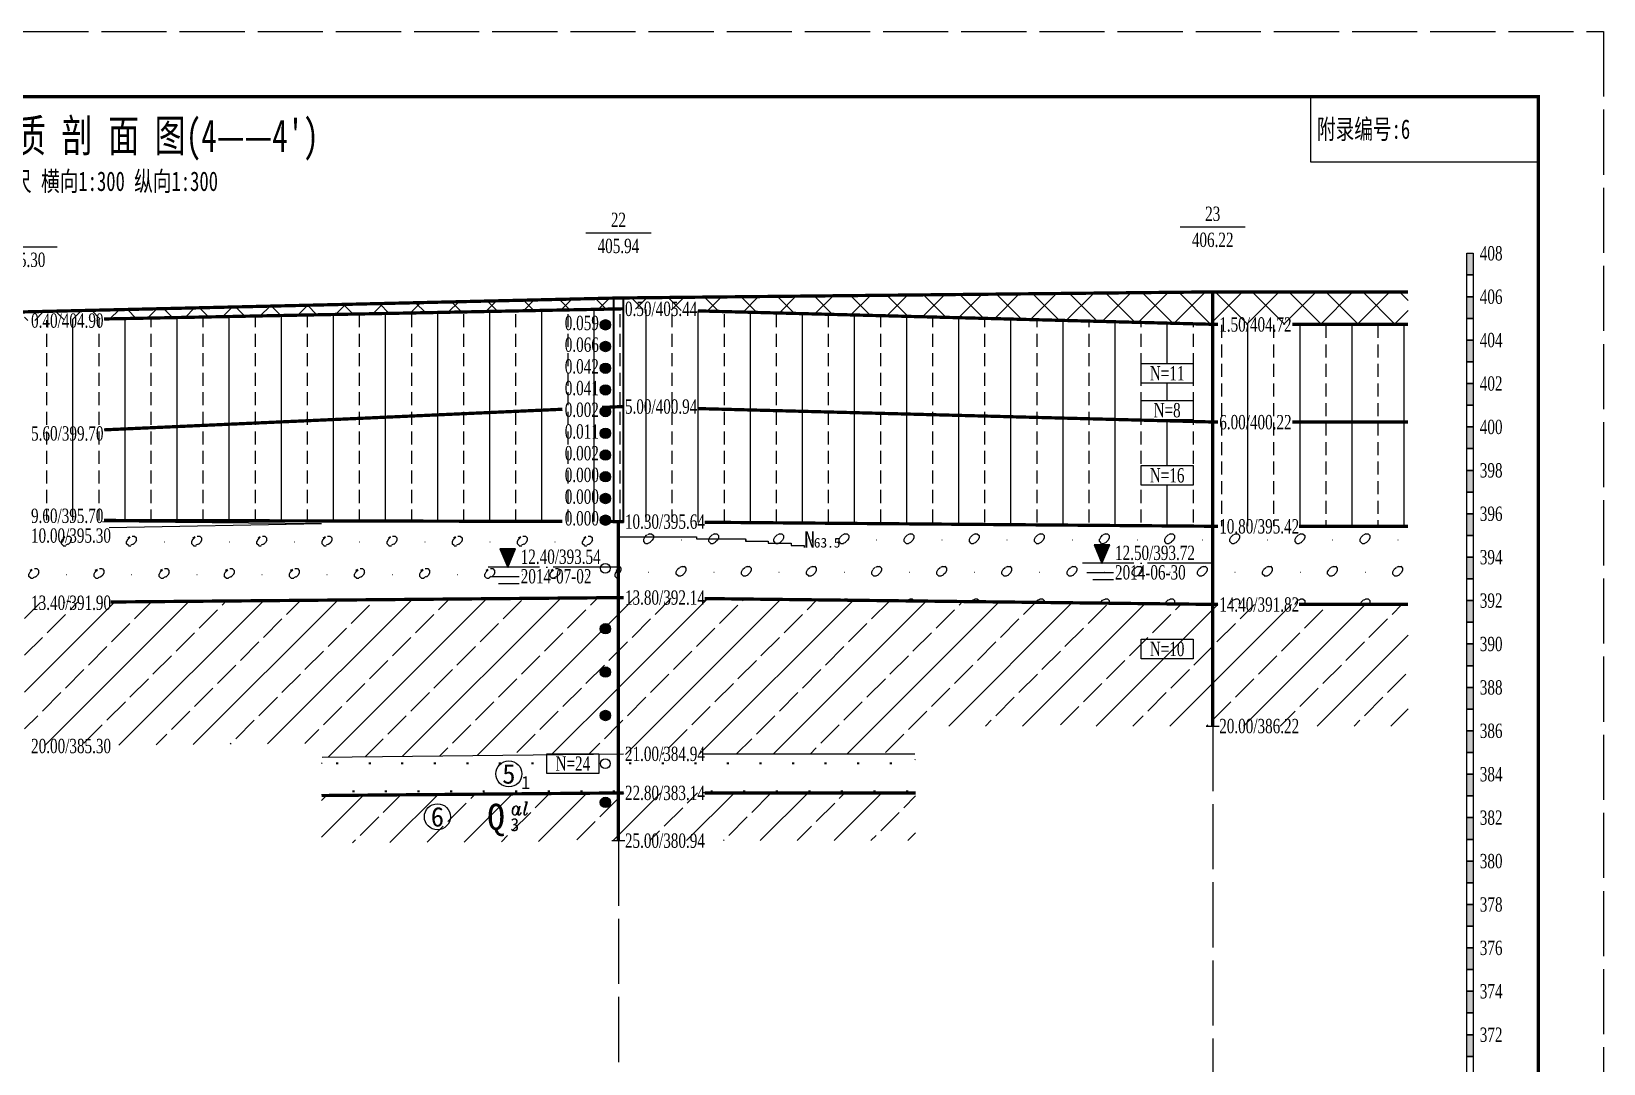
# Model space of a CAD drawing. Header units: millimetres. Extents: x -30 to 2967, y -786 to 1322.
# Drawn here: x 2725.6 to 2967, y -59.1 to 99.4 of the extents above; entities that cross this region are included whole.
import ezdxf
from ezdxf.enums import TextEntityAlignment as Align

# ---------------------------------------------------------------- set-up
doc = ezdxf.new("R2010")
doc.units = ezdxf.units.MM
doc.linetypes.add('SWX', pattern=[12, 10, -1, 0, -1])
doc.linetypes.add('XX', pattern=[12, 10, -2])
doc.layers.add('DXSW', color=7, linetype='Continuous')
doc.layers.add('MASKTEXT', color=7, linetype='Continuous')
doc.styles.add('Dzcd', font='TIMES.TTF')
doc.styles.add('DzSl', font='italic__.ttf')
doc.styles.get("Standard").update_dxf_attribs({"font": 'SimSun.ttf'})
pattern_1 = [(0, (0, 0), (2.5, 4.33), [0, -5]), (0, (0.1, 0), (2.5, 4.33), [0, -5]), (0, (0, 0.1), (2.5, 4.33), [0, -5]), (0, (0.1, 0.1), (2.5, 4.33), [0, -5])]
pattern_2 = [(45, (2564.374457216666, -1294.643541185931), (-2.82842712474619, 2.82842712474619), []), (315, (2564.374457216666, -1294.643541185931), (2.828427124746191, 2.828427124746189), [])]
pattern_3 = [(90, (0, 0), (-8, 4.898587196589413e-16), [2, -1]), (90, (4, 0), (-8, 4.898587196589413e-16), [])]
pattern_4 = [(45, (0, 0), (-5.65685424949238, 5.656854249492381), []), (45, (5.657, 0), (-2.828427124746189, 8.485281374238571), [4, -1])]
pattern_5 = [(0, (2564.888157216666, -1294.204641185931), (5, 5), [0.3756, -9.6244]), (0, (2565.444957216665, -1292.725741185931), (5, 5), [0.3798, -9.6202]), (135, (2564.888157216666, -1294.204641185931), (-5.000022760448196, -5.000022760448196), [0.3906, -6.6804]), (315, (2565.824757216666, -1292.725741185931), (5.000022760448197, 5.000022760448195), [0.3828, -6.6883]), (90, (2564.611957216666, -1293.928341185931), (-5, 5), [0.377, -9.623]), (270, (2566.095457216666, -1292.996441185931), (4.999999999999999, -5.000000000000001), [0.3751, -9.6249]), (45, (2564.769057216666, -1293.237141185931), (-5.000022760448196, 5.000022760448196), [0.492, -6.5791]), (225, (2565.921657216666, -1293.718341185931), (5.000022760448196, -5.000022760448197), [0.4449, -6.6262]), (63.43480000000001, (2564.611957216666, -1293.551341185931), (-10.00007495990027, -6.113356951242821e-05), [0.3512999999999999, -22.00939999999999]), (243.4348, (2566.095457216666, -1293.370741185931), (10.00007495990027, 6.113356951420457e-05), [0.3886, -21.9721]), (63.43480000000001, (2569.611957216666, -1288.551341185931), (-10.00007495990027, -6.113356951242821e-05), [0.3512999999999999, -22.00939999999999]), (243.4348, (2571.095457216666, -1288.370741185931), (10.00007495990027, 6.113356951420457e-05), [0.3886, -21.9721]), (63.43480000000001, (2574.611957216666, -1283.551341185931), (-10.00007495990027, -6.113356951242821e-05), [0.3512999999999999, -22.00939999999999]), (243.4348, (2576.095457216666, -1283.370741185931), (10.00007495990027, 6.113356951420457e-05), [0.3886, -21.9721]), (63.43480000000001, (2579.611957216666, -1278.551341185931), (-10.00007495990027, -6.113356951242821e-05), [0.3512999999999999, -22.00939999999999]), (243.4348, (2581.095457216666, -1278.370741185931), (10.00007495990027, 6.113356951420457e-05), [0.3886, -21.9721]), (26.56590000000001, (2565.116957216665, -1292.889241185931), (-9.998806081595816, 0.0002968297790708618), [0.3656999999999999, -21.99369999999999]), (206.5659, (2565.607057216665, -1294.032941185931), (9.999964356228194, 0.0002823289867182055), [0.3838, -21.9769]), (26.56590000000001, (2570.116957216665, -1287.889241185931), (-9.998806081595816, 0.0002968297790708618), [0.3656999999999999, -21.99369999999999]), (206.5659, (2570.607057216665, -1289.032941185931), (9.999964356228194, 0.0002823289867182055), [0.3838, -21.9769]), (0, (2570.368857216666, -1293.630541185931), (0, 10), [0.05, -9.95]), (0, (2575.368857216666, -1288.630541185931), (0, 10), [0.05, -9.95])]
pattern_6 = [(90, (2564.374457216666, -1294.643541185931), (-8, 4.898587196589413e-16), [2, -1]), (90, (2568.374457216666, -1294.643541185931), (-8, 4.898587196589413e-16), [])]

# ---------------------------------------------------------------- blocks, each defined once
blk = doc.blocks.new('TL_YZY')
h = blk.add_hatch(color=256)
edge = h.paths.add_edge_path()
edge.add_arc((0, -0.7866323932880874), 0.8, 0, 360)
blk.add_circle((0, -0.7866323932880874), 0.8)
blk = doc.blocks.new('TL_BGN')
blk.add_lwpolyline([(-8, 0), (-8.881784197001252e-16, 0), (-8.881784197001252e-16, -3), (-8, -3.000000000000001)], close=True)
blk = doc.blocks.new('TL_RDY')
blk.add_circle((0, -1.508255252222874), 0.75)
blk = doc.blocks.new('tl_shw')
blk.add_hatch(color=256).paths.add_polyline_path([(1.211506025218709, 2.814343006592285), (-1.210700340016635, 2.814343006592286), (0.0004028426010371683, -0.04060687217523198)])
for p, q in [((-2.347153934161945, -1.438020682575066), (1.765824689469003, -1.438020682575066)), ((1.765824689469003, -2.553742837104037), (-1.38796661713171, -2.553742837104037))]:
    blk.add_line(p, q)
at = {"flags": 128}
blk.add_lwpolyline([(1.211506025218709, 2.814343006592285), (-1.210700340016635, 2.814343006592285), (0.0004028426010371788, -0.04060687217523196)], close=True, dxfattribs=at)

msp = doc.modelspace()

# ---------------------------------------------------------------- hatches: boundary and pattern name
for points in [[(2945.974463320181, 62.02312548072996), (2945.974463320181, 65.35645881406322), (2946.974463320181, 65.35645881406322), (2946.974463320181, 62.02312548072996)], [(2945.974463320181, 55.35645881406344), (2945.974463320181, 58.6897921473967), (2946.974463320181, 58.6897921473967), (2946.974463320181, 55.35645881406344)], [(2945.974463320181, 48.68979214739693), (2945.974463320181, 52.02312548073019), (2946.974463320181, 52.02312548073019), (2946.974463320181, 48.68979214739693)], [(2945.974463320181, 42.02312548073041), (2945.974463320181, 45.35645881406367), (2946.974463320181, 45.35645881406367), (2946.974463320181, 42.02312548073041)], [(2945.974463320181, 35.3564588140639), (2945.974463320181, 38.68979214739716), (2946.974463320181, 38.68979214739716), (2946.974463320181, 35.3564588140639)], [(2945.974463320181, 28.68979214739738), (2945.974463320181, 32.02312548073064), (2946.974463320181, 32.02312548073064), (2946.974463320181, 28.68979214739738)], [(2945.974463320181, 22.02312548073087), (2945.974463320181, 25.35645881406413), (2946.974463320181, 25.35645881406413), (2946.974463320181, 22.02312548073087)], [(2945.974463320181, 15.35645881406435), (2945.974463320181, 18.68979214739761), (2946.974463320181, 18.68979214739761), (2946.974463320181, 15.35645881406435)], [(2945.974463320181, 8.689792147397839), (2945.974463320181, 12.0231254807311), (2946.974463320181, 12.0231254807311), (2946.974463320181, 8.689792147397839)], [(2945.974463320181, 2.023125480731323), (2945.974463320181, 5.356458814064581), (2946.974463320181, 5.356458814064581), (2946.974463320181, 2.023125480731323)], [(2945.974463320181, -4.643541185935192), (2945.974463320181, -1.310207852601934), (2946.974463320181, -1.310207852601934), (2946.974463320181, -4.643541185935192)], [(2945.974463320181, -11.31020785260171), (2945.974463320181, -7.976874519268449), (2946.974463320181, -7.976874519268449), (2946.974463320181, -11.31020785260171)], [(2945.974463320181, -17.97687451926822), (2945.974463320181, -14.64354118593496), (2946.974463320181, -14.64354118593496), (2946.974463320181, -17.97687451926822)], [(2945.974463320181, -24.64354118593474), (2945.974463320181, -21.31020785260148), (2946.974463320181, -21.31020785260148), (2946.974463320181, -24.64354118593474)], [(2945.974463320181, -31.31020785260125), (2945.974463320181, -27.97687451926799), (2946.974463320181, -27.97687451926799), (2946.974463320181, -31.31020785260125)], [(2945.974463320181, -37.97687451926777), (2945.974463320181, -34.64354118593451), (2946.974463320181, -34.64354118593451), (2946.974463320181, -37.97687451926777)], [(2945.974463320181, -44.64354118593428), (2945.974463320181, -41.31020785260102), (2946.974463320181, -41.31020785260102), (2946.974463320181, -44.64354118593428)], [(2945.974463320181, -51.3102078526008), (2945.974463320181, -47.97687451926754), (2946.974463320181, -47.97687451926754), (2946.974463320181, -51.3102078526008)], [(2945.974463320181, -57.97687451926731), (2945.974463320181, -54.64354118593405), (2946.974463320181, -54.64354118593405), (2946.974463320181, -57.97687451926731)]]:
    msp.add_hatch(color=256).paths.add_polyline_path(points)
h = msp.add_hatch()
h.set_pattern_fill('素填土', color=256, style=0)
h.set_pattern_definition(pattern_2)
h.paths.add_polyline_path([(2724.574454164908, 56.3564588140689), (2815.741125917838, 58.48945881406894), (2815.741125917838, 56.82645881406893), (2724.574454164908, 55.02645881406897)])
h.paths.add_polyline_path([(2724.999472189421, 53.30373108451545), (2737.013819517019, 53.30373108451545), (2737.013819517019, 56.75362293743547), (2724.999472189421, 56.75362293743547)], flags=8)
h = msp.add_hatch()
h.set_pattern_fill('素填土', color=256, style=0)
h.set_pattern_definition(pattern_2)
h.paths.add_polyline_path([(2815.741125917838, 58.48945881406894), (2906.974463320181, 59.42345881406891), (2906.974463320181, 54.42645881406884), (2815.741125917838, 56.82645881406893)])
h.paths.add_polyline_path([(2816.166143942351, 55.10369855230033), (2828.180491269949, 55.10369855230033), (2828.180491269949, 58.55359040522035), (2816.166143942351, 58.55359040522035)], flags=8)
h = msp.add_hatch()
h.set_pattern_fill('黄土状粉质粘土', color=256, style=0)
h.set_pattern_definition(pattern_3)
h.paths.add_polyline_path([(2815.741125917838, 56.82645881406893), (2906.974463320181, 54.42645881406884), (2906.974463320181, 39.42645881406884), (2815.741125917838, 41.82645881406893)])
h.paths.add_polyline_path([(2897.370389815006, 39.56004744069514), (2902.578536825357, 39.56004744069514), (2902.578536825357, 42.91001139166792), (2897.370389815006, 42.91001139166792)], flags=24)
h.paths.add_polyline_path([(2896.802704172199, 45.23067965924201), (2903.146222468163, 45.23067965924201), (2903.146222468163, 48.57588513869359), (2896.802704172199, 48.57588513869359)], flags=8)
h.paths.add_polyline_path([(2816.166143942351, 55.10369855230033), (2828.180491269949, 55.10369855230033), (2828.180491269949, 58.55359040522035), (2816.166143942351, 58.55359040522035)], flags=9)
h.paths.add_polyline_path([(2816.166143942351, 40.10369855230033), (2828.180491269949, 40.10369855230033), (2828.180491269949, 43.55359040522035), (2816.166143942351, 43.55359040522035)], flags=25)
h.paths.add_polyline_path([(2895.974463320181, 48.4231093636397), (2903.974463320181, 48.4231093636397), (2903.974463320181, 45.4231093636397), (2895.974463320181, 45.4231093636397)], flags=16)
h.paths.add_polyline_path([(2895.974463320181, 42.75644253802716), (2903.974463320181, 42.75644253802716), (2903.974463320181, 39.75644253802716), (2895.974463320181, 39.75644253802716)], flags=16)
h.paths.add_polyline_path([(2896.802704172199, 45.23067965924172), (2903.146222468163, 45.23067965924172), (2903.146222468163, 48.57588513869377), (2896.802704172199, 48.57588513869377)], flags=24)
h.paths.add_polyline_path([(2897.370389815006, 39.56004744069479), (2902.578536825357, 39.56004744069479), (2902.578536825357, 42.91001139166811), (2897.370389815006, 42.91001139166811)], flags=25)
h = msp.add_hatch()
h.set_pattern_fill('素填土', color=256, style=0)
h.set_pattern_definition(pattern_2)
h.paths.add_polyline_path([(2906.974463320181, 59.42345881406891), (2936.974463320181, 59.42345881406891), (2936.974463320181, 54.42645881406884), (2906.974463320181, 54.42645881406884)])
h.paths.add_polyline_path([(2907.399481344695, 52.70371482834207), (2919.413828672292, 52.70371482834207), (2919.413828672292, 56.15360668126209), (2907.399481344695, 56.15360668126209)], flags=8)
h = msp.add_hatch()
h.set_pattern_fill('黄土状粉质粘土', color=256, style=0)
h.set_pattern_definition(pattern_3)
h.paths.add_polyline_path([(2724.574454164908, 55.02645881406897), (2815.741125917838, 56.82645881406893), (2815.741125917838, 41.82645881406893), (2724.574454164908, 37.68645881406883)])
h.paths.add_polyline_path([(2807.064903942964, 52.95210037878428), (2813.301039400174, 52.95210037878428), (2813.301039400174, 56.31158127280014), (2807.064903942964, 56.31158127280014)], flags=24)
h.paths.add_polyline_path([(2807.064903942964, 49.61876704545102), (2813.301039400174, 49.61876704545102), (2813.301039400174, 52.97824793946688), (2807.064903942964, 52.97824793946688)], flags=24)
h.paths.add_polyline_path([(2807.064903942964, 46.28543371211777), (2813.301039400174, 46.28543371211777), (2813.301039400174, 49.64491460613363), (2807.064903942964, 49.64491460613363)], flags=24)
h.paths.add_polyline_path([(2807.064903942964, 42.95210037878428), (2813.301039400174, 42.95210037878428), (2813.301039400174, 46.31158127280014), (2807.064903942964, 46.31158127280014)], flags=24)
h.paths.add_polyline_path([(2724.999472189421, 53.30373108451545), (2737.013819517019, 53.30373108451545), (2737.013819517019, 56.75362293743547), (2724.999472189421, 56.75362293743547)], flags=24)
h.paths.add_polyline_path([(2724.999472189421, 35.97039808894192), (2737.013819517019, 35.97039808894192), (2737.013819517019, 39.42028994186194), (2724.999472189421, 39.42028994186194)], flags=9)
h.paths.add_polyline_path([(2807.064903942963, 39.61876704545109), (2813.301039400174, 39.61876704545109), (2813.301039400174, 42.97824793946696), (2807.064903942963, 42.97824793946696)], flags=25)
h = msp.add_hatch()
h.set_pattern_fill('黄土状粉质粘土', color=256, style=0)
h.set_pattern_definition(pattern_6)
h.paths.add_polyline_path([(2906.974463320181, 54.42645881406884), (2936.974463320181, 54.42645881406884), (2936.974463320181, 39.42645881406884), (2906.974463320181, 39.42645881406884)])
h.paths.add_polyline_path([(2907.399481344695, 52.70371482834207), (2919.413828672292, 52.70371482834207), (2919.413828672292, 56.15360668126209), (2907.399481344695, 56.15360668126209)], flags=8)
h.paths.add_polyline_path([(2907.399481344695, 37.70371482834207), (2919.413828672292, 37.70371482834207), (2919.413828672292, 41.15360668126209), (2907.399481344695, 41.15360668126209)], flags=8)
h = msp.add_hatch()
h.set_pattern_fill('黄土状粉质粘土', color=256, style=0)
h.set_pattern_definition(pattern_3)
h.paths.add_polyline_path([(2815.741125917838, 41.82645881406893), (2906.974463320181, 39.42645881406884), (2906.974463320181, 23.42645881406884), (2815.741125917838, 24.15645881406886)])
h.paths.add_polyline_path([(2896.801911093612, 29.56004744069514), (2903.14701554675, 29.56004744069514), (2903.14701554675, 32.91001139166792), (2896.801911093612, 32.91001139166792)], flags=8)
h.paths.add_polyline_path([(2816.166143942351, 40.10369855230033), (2828.180491269949, 40.10369855230033), (2828.180491269949, 43.55359040522035), (2816.166143942351, 43.55359040522035)], flags=9)
h.paths.add_polyline_path([(2816.166143942351, 22.43703124985086), (2829.317448712735, 22.43703124985086), (2829.317448712735, 25.88692310277088), (2816.166143942351, 25.88692310277088)], flags=9)
h.paths.add_polyline_path([(2895.974463320181, 32.75644253802716), (2903.974463320181, 32.75644253802716), (2903.974463320181, 29.75644253802716), (2895.974463320181, 29.75644253802716)], flags=16)
h.paths.add_polyline_path([(2896.801911093612, 29.56004744069478), (2903.14701554675, 29.56004744069478), (2903.14701554675, 32.91001139166811), (2896.801911093612, 32.91001139166811)], flags=24)
h = msp.add_hatch()
h.set_pattern_fill('黄土状粉质粘土', color=256, style=0)
h.set_pattern_definition(pattern_3)
h.paths.add_polyline_path([(2724.574454164908, 37.68645881406883), (2815.741125917838, 41.82645881406893), (2815.741125917838, 24.15645881406886), (2724.574454164908, 24.3564588140689)])
h.paths.add_polyline_path([(2807.064903942963, 39.61876704545109), (2813.301039400174, 39.61876704545109), (2813.301039400174, 42.97824793946696), (2807.064903942963, 42.97824793946696)], flags=9)
h.paths.add_polyline_path([(2807.064903942963, 36.28543371211784), (2813.301039400174, 36.28543371211784), (2813.301039400174, 39.6449146061337), (2807.064903942963, 39.6449146061337)], flags=24)
h.paths.add_polyline_path([(2807.064903942963, 32.95210037878435), (2813.301039400174, 32.95210037878435), (2813.301039400174, 36.31158127280022), (2807.064903942963, 36.31158127280022)], flags=24)
h.paths.add_polyline_path([(2807.064903942963, 29.61876704545109), (2813.301039400174, 29.61876704545109), (2813.301039400174, 32.97824793946696), (2807.064903942963, 32.97824793946696)], flags=24)
h.paths.add_polyline_path([(2807.064903942963, 26.28543371211784), (2813.301039400174, 26.28543371211784), (2813.301039400174, 29.6449146061337), (2807.064903942963, 29.6449146061337)], flags=24)
h.paths.add_polyline_path([(2724.999472189421, 35.97039808894191), (2737.013819517019, 35.97039808894191), (2737.013819517019, 39.42028994186188), (2724.999472189421, 39.42028994186188)], flags=24)
h.paths.add_polyline_path([(2724.983029511325, 23.32210726472521), (2736.997376838923, 23.32210726472521), (2736.997376838923, 26.77199911764518), (2724.983029511325, 26.77199911764518)], flags=9)
h.paths.add_polyline_path([(2807.064903942963, 22.95210037878435), (2813.301039400174, 22.95210037878435), (2813.301039400174, 26.31158127280022), (2807.064903942963, 26.31158127280022)], flags=9)
h = msp.add_hatch()
h.set_pattern_fill('黄土状粉质粘土', color=256, style=0)
h.set_pattern_definition(pattern_6)
h.paths.add_polyline_path([(2906.974463320181, 39.42645881406884), (2936.974463320181, 39.42645881406884), (2936.974463320181, 23.42645881406884), (2906.974463320181, 23.42645881406884)])
h.paths.add_polyline_path([(2907.399481344695, 37.70371482834207), (2919.413828672292, 37.70371482834207), (2919.413828672292, 41.15360668126209), (2907.399481344695, 41.15360668126209)], flags=8)
h.paths.add_polyline_path([(2907.399481344695, 21.70371419255912), (2920.550786115079, 21.70371419255912), (2920.550786115079, 25.15360604547914), (2907.399481344695, 25.15360604547914)], flags=8)
h = msp.add_hatch()
h.set_pattern_fill('卵石', color=256, style=0)
h.set_pattern_definition([(0, (0.5137, 0.4389), (5, 5), [0.3756, -9.6244]), (0, (1.0705, 1.9178), (5, 5), [0.3798, -9.6202]), (135, (0.5137, 0.4389), (-5.000022760448196, -5.000022760448196), [0.3906, -6.6804]), (315, (1.4503, 1.9178), (5.000022760448197, 5.000022760448195), [0.3828, -6.6883]), (90, (0.2375, 0.7152), (-5, 5), [0.377, -9.623]), (270, (1.721, 1.6471), (4.999999999999999, -5.000000000000001), [0.3751, -9.6249]), (45, (0.3946, 1.4064), (-5.000022760448196, 5.000022760448196), [0.492, -6.5791]), (225, (1.5472, 0.9252), (5.000022760448196, -5.000022760448197), [0.4449, -6.6262]), (63.43480000000001, (0.2375, 1.0922), (-10.00007495990027, -6.113356951242821e-05), [0.3513, -22.0094]), (243.4348, (1.721, 1.2728), (10.00007495990027, 6.113356951420457e-05), [0.3886, -21.9721]), (63.43480000000001, (5.2375, 6.0922), (-10.00007495990027, -6.113356951242821e-05), [0.3513, -22.0094]), (243.4348, (6.721, 6.2728), (10.00007495990027, 6.113356951420457e-05), [0.3886, -21.9721]), (63.43480000000001, (10.2375, 11.0922), (-10.00007495990027, -6.113356951242821e-05), [0.3513, -22.0094]), (243.4348, (11.721, 11.2728), (10.00007495990027, 6.113356951420457e-05), [0.3886, -21.9721]), (63.43480000000001, (15.2375, 16.0922), (-10.00007495990027, -6.113356951242821e-05), [0.3513, -22.0094]), (243.4348, (16.721, 16.2728), (10.00007495990027, 6.113356951420457e-05), [0.3886, -21.9721]), (26.5659, (0.7425, 1.7543), (-9.998806081595816, 0.0002968297790708618), [0.3657, -21.9937]), (206.5659, (1.2326, 0.6106), (9.999964356228194, 0.0002823289867182055), [0.3838, -21.9769]), (26.5659, (5.7425, 6.7543), (-9.998806081595816, 0.0002968297790708618), [0.3657, -21.9937]), (206.5659, (6.2326, 5.6106), (9.999964356228194, 0.0002823289867182055), [0.3838, -21.9769]), (0, (5.9944, 1.013), (0, 10), [0.05, -9.95]), (0, (10.9944, 6.013), (0, 10), [0.05, -9.95])])
h.paths.add_polyline_path([(2724.574454164908, 24.3564588140689), (2815.741125917838, 24.15645881406886), (2815.741125917838, 12.48645881406901), (2724.574454164908, 11.68645881406883)])
h.paths.add_polyline_path([(2724.674454164908, 24.25645881406899), (2770.157790041373, 23.84188382164621), (2724.674454164908, 23.02645881406897)], flags=16)
h.paths.add_polyline_path([(2807.064903942963, 22.95210037878435), (2813.301039400174, 22.95210037878435), (2813.301039400174, 26.31158127280022), (2807.064903942963, 26.31158127280022)], flags=9)
h.paths.add_polyline_path([(2800.166143942351, 17.03703315719948), (2813.317448712735, 17.03703315719948), (2813.317448712735, 20.48692501011946), (2800.166143942351, 20.48692501011946)], flags=24)
h.paths.add_polyline_path([(2800.181212435501, 14.05210165035017), (2811.911161786175, 14.05210165035017), (2811.911161786175, 17.41158254436603), (2800.181212435501, 17.41158254436603)], flags=24)
h.paths.add_polyline_path([(2724.983029511325, 23.32210726472521), (2736.997376838923, 23.32210726472521), (2736.997376838923, 26.77199911764518), (2724.983029511325, 26.77199911764518)], flags=9)
h.paths.add_polyline_path([(2724.983029511325, 20.29068042192293), (2738.134334281709, 20.29068042192293), (2738.134334281709, 23.7405722748429), (2724.983029511325, 23.7405722748429)], flags=24)
h.paths.add_polyline_path([(2724.999472189421, 9.970399042616227), (2738.150776959805, 9.970399042616227), (2738.150776959805, 13.4202908955362), (2724.999472189421, 13.4202908955362)], flags=9)
edge = h.paths.add_edge_path(flags=16)
edge.add_line((2800.506950607306, 14.60268469644729), (2797.353159300706, 14.60268469644729))
edge = h.paths.add_edge_path(flags=16)
edge.add_line((2796.393971983676, 15.71840685097626), (2800.506950607306, 15.71840685097626))
h.paths.add_polyline_path([(2799.952631943056, 19.97077054014361), (2797.530425577821, 19.97077054014361), (2798.741528760439, 17.11582066137609)], flags=16)
edge = h.paths.add_edge_path(flags=16)
edge.add_arc((2813.741125917838, 16.98150434309603), 0.75, 0, 360)
h.paths.add_polyline_path([(2800.181212435501, 14.05210165035017), (2811.911161786175, 14.05210165035017), (2811.911161786175, 17.41158254436603), (2800.181212435501, 17.41158254436603)], flags=8)
h.paths.add_polyline_path([(2800.166143942351, 17.03703315719948), (2813.317448712735, 17.03703315719948), (2813.317448712735, 20.48692501011946), (2800.166143942351, 20.48692501011946)], flags=8)
h = msp.add_hatch()
h.set_pattern_fill('卵石', color=256, style=0)
h.set_pattern_definition(pattern_5)
h.paths.add_polyline_path([(2815.741125917838, 24.15645881406886), (2906.974463320181, 23.42645881406884), (2906.974463320181, 11.42645881406884), (2815.741125917838, 12.48645881406901)])
h.paths.add_polyline_path([(2891.399481344695, 17.63704816167524), (2904.550786115079, 17.63704816167524), (2904.550786115079, 21.08694001459526), (2891.399481344695, 21.08694001459526)], flags=8)
h.paths.add_polyline_path([(2891.416135995019, 14.66004744069505), (2903.142913031345, 14.66004744069505), (2903.142913031345, 18.01001139166783), (2891.416135995019, 18.01001139166783)], flags=8)
h.paths.add_polyline_path([(2816.166143942351, 22.43703124985086), (2829.317448712735, 22.43703124985086), (2829.317448712735, 25.88692310277088), (2816.166143942351, 25.88692310277088)], flags=8)
h.paths.add_polyline_path([(2816.166143942351, 10.77036458318412), (2829.317448712735, 10.77036458318412), (2829.317448712735, 14.22025643610414), (2816.166143942351, 14.22025643610414)], flags=8)
h = msp.add_hatch()
h.set_pattern_fill('卵石', color=256, style=0)
h.set_pattern_definition(pattern_5)
h.paths.add_polyline_path([(2906.974463320181, 23.42645881406884), (2936.974463320181, 23.42645881406884), (2936.974463320181, 11.42645881406884), (2906.974463320181, 11.42645881406884)])
h.paths.add_polyline_path([(2907.399481344695, 21.70371419255912), (2920.550786115079, 21.70371419255912), (2920.550786115079, 25.15360604547914), (2907.399481344695, 25.15360604547914)], flags=8)
h.paths.add_polyline_path([(2907.399481344695, 9.703716099907751), (2920.550786115079, 9.703716099907751), (2920.550786115079, 13.15360795282777), (2907.399481344695, 13.15360795282777)], flags=8)
h = msp.add_hatch()
h.set_pattern_fill('粉质粘土', color=256, style=0)
h.set_pattern_definition(pattern_4)
h.paths.add_polyline_path([(2724.574454164908, 11.68645881406883), (2815.741125917838, 12.48645881406901), (2815.741125917838, -17.51354118593099), (2770.157790041373, -17.91467454164399), (2770.157790041373, -9.909155877093099), (2724.574454164908, -10.3102892328061)])
h.paths.add_polyline_path([(2770.257790041373, -12.01467453947021), (2815.741125917838, -11.51354118593099), (2815.741125917838, -17.51354118593099), (2770.257790041373, -17.9146745394703)], flags=16)
h.paths.add_polyline_path([(2805.569366769856, -14.70267010907901), (2811.912885065819, -14.70267010907901), (2811.912885065819, -11.35746462962697), (2805.569366769856, -11.35746462962697)], flags=24)
h.paths.add_polyline_path([(2724.999472189421, 9.970399042616236), (2738.150776959805, 9.970399042616236), (2738.150776959805, 13.42029089553625), (2724.999472189421, 13.42029089553625)], flags=9)
h.paths.add_polyline_path([(2724.999472189421, -12.02960222894968), (2738.150776959805, -12.02960222894968), (2738.150776959805, -8.579710376029709), (2724.999472189421, -8.579710376029709)], flags=25)
h = msp.add_hatch()
h.set_pattern_fill('粉质粘土', color=256, style=0)
h.set_pattern_definition(pattern_4)
h.paths.add_polyline_path([(2815.741125917838, 12.48645881406901), (2906.974463320181, 11.42645881406884), (2906.974463320181, -7.243516771868599), (2861.357794619009, -7.243557461972841), (2861.364039084788, -17.51354118593099), (2815.741125917838, -17.51354118593099)])
h.paths.add_polyline_path([(2896.801911093612, 2.893380774028272), (2903.14701554675, 2.893380774028272), (2903.14701554675, 6.243344725001595), (2896.801911093612, 6.243344725001595)], flags=24)
h.paths.add_polyline_path([(2816.166143942351, 10.77036458318411), (2829.317448712735, 10.77036458318411), (2829.317448712735, 14.22025643610408), (2816.166143942351, 14.22025643610408)], flags=9)
h.paths.add_polyline_path([(2815.841125917837, -11.6135411859309), (2861.257794619009, -11.51354118593099), (2861.364039084788, -17.51354118593099), (2815.841125917837, -17.51354118593099)], flags=16)
edge = h.paths.add_edge_path()
edge.add_arc((2813.741125917838, -13.01849565690397), 0.75, 0, 360)
h.paths.add_polyline_path([(2816.166143942351, -13.22963478103294), (2829.317448712735, -13.22963478103294), (2829.317448712735, -9.779742928112967), (2816.166143942351, -9.779742928112967)], flags=24)
h = msp.add_hatch()
h.set_pattern_fill('粉质粘土', color=256, style=0)
h.set_pattern_definition(pattern_4)
h.paths.add_polyline_path([(2906.974463320181, 11.42645881406884), (2936.974463320181, 11.42645881406884), (2936.974463320181, -7.243516771868599), (2906.974463320181, -7.243516771868599)])
h.paths.add_polyline_path([(2907.399481344695, 9.703716099907751), (2920.550786115079, 9.703716099907751), (2920.550786115079, 13.15360795282777), (2907.399481344695, 13.15360795282777)], flags=9)
h.paths.add_polyline_path([(2907.399481344695, -8.96295183832468), (2920.550786115079, -8.96295183832468), (2920.550786115079, -5.513059985404709), (2907.399481344695, -5.513059985404709)], flags=9)
h = msp.add_hatch()
h.set_pattern_fill('中砂', color=256, style=0)
h.set_pattern_definition(pattern_1)
h.paths.add_polyline_path([(2770.257790041373, -12.01467453947021), (2815.741125917838, -11.51354118593099), (2815.741125917838, -17.51354118593099), (2770.257790041373, -17.9146745394703)])
edge = h.paths.add_edge_path(flags=16)
edge.add_arc((2798.922242606299, -14.59064125957366), 2, 0, 360)
edge = h.paths.add_edge_path(flags=16)
edge.add_arc((2813.741125917838, -13.01849565690397), 0.75, 0, 360)
h.paths.add_polyline_path([(2804.741125917838, -11.5102404046811), (2812.741125917838, -11.5102404046811), (2812.741125917838, -14.5102404046811), (2804.741125917838, -14.5102404046811)])
h.paths.add_polyline_path([(2800.347656744238, -17.40017494674652), (2802.730990077571, -17.40017494674652), (2802.730990077571, -14.51684161341318), (2800.347656744238, -14.51684161341318)], flags=24)
h.paths.add_polyline_path([(2797.134742606299, -16.81147459290699), (2800.709742606299, -16.81147459290699), (2800.709742606299, -12.48647459290699), (2797.134742606299, -12.48647459290699)], flags=24)
h.paths.add_polyline_path([(2805.569366769856, -14.70267010907908), (2811.912885065819, -14.70267010907908), (2811.912885065819, -11.35746462962703), (2805.569366769856, -11.35746462962703)], flags=9)
h = msp.add_hatch()
h.set_pattern_fill('中砂', color=256, style=0)
h.set_pattern_definition(pattern_1)
h.paths.add_polyline_path([(2815.841125917837, -11.6135411859309), (2861.257794619009, -11.51354118593099), (2861.364039084788, -17.51354118593099), (2815.841125917837, -17.51354118593099)])
h.paths.add_polyline_path([(2816.166143942351, -19.22963223790135), (2829.317448712735, -19.22963223790135), (2829.317448712735, -15.77974038498138), (2816.166143942351, -15.77974038498138)], flags=9)
h = msp.add_hatch()
h.set_pattern_fill('粉质粘土', color=256, style=0)
h.set_pattern_definition(pattern_4)
h.paths.add_polyline_path([(2815.741125917838, -17.51354118593099), (2861.364039084788, -17.51354118593099), (2861.357794619009, -24.84361379233565), (2815.741125917838, -24.8434923578061)])
h.paths.add_polyline_path([(2816.166143942351, -19.22963223790135), (2829.317448712735, -19.22963223790135), (2829.317448712735, -15.77974038498138), (2816.166143942351, -15.77974038498138)], flags=9)
h.paths.add_polyline_path([(2816.166143942351, -26.56300816868749), (2829.317448712735, -26.56300816868749), (2829.317448712735, -23.11311631576751), (2816.166143942351, -23.11311631576751)], flags=9)
h = msp.add_hatch()
h.set_pattern_fill('粉质粘土', color=256, style=0)
h.set_pattern_definition(pattern_4)
h.paths.add_polyline_path([(2770.157790041373, -17.91467454164399), (2815.741125917838, -17.51354118593099), (2815.741125917838, -24.8434923578061), (2770.157790041373, -25.2446257135191)])
edge = h.paths.add_edge_path(flags=0)
edge.add_arc((2787.949457979605, -21.17851433046235), 2, 0, 360)
h.paths.add_polyline_path([(2794.432791312938, -24.71740321935124), (2799.466124646272, -24.71740321935124), (2799.466124646272, -18.15073655268457), (2794.432791312938, -18.15073655268457)], flags=24)
h.paths.add_polyline_path([(2798.663346868494, -23.86462544157351), (2801.057791312939, -23.86462544157351), (2801.057791312939, -20.94795877490684), (2798.663346868494, -20.94795877490684)], flags=24)
h.paths.add_polyline_path([(2798.649457979605, -21.37851433046239), (2802.766493090138, -21.37851433046239), (2802.766493090138, -18.37851433046239), (2798.649457979605, -18.37851433046239)], flags=8)
edge = h.paths.add_edge_path(flags=16)
edge.add_arc((2787.949457979605, -21.17851433046235), 2, 0, 360)
h.paths.add_polyline_path([(2798.649457979605, -21.37851433046239), (2802.766493090138, -21.37851433046239), (2802.766493090138, -18.37851433046239), (2798.649457979605, -18.37851433046239)], flags=24)
h.paths.add_polyline_path([(2798.663346868494, -23.86462544157351), (2801.057791312939, -23.86462544157351), (2801.057791312939, -20.94795877490684), (2798.663346868494, -20.94795877490684)], flags=8)
h.paths.add_polyline_path([(2794.432791312938, -24.71740321935124), (2799.466124646272, -24.71740321935124), (2799.466124646272, -18.15073655268457), (2794.432791312938, -18.15073655268457)], flags=8)
h.paths.add_polyline_path([(2786.153624646272, -23.40768099712902), (2789.745291312938, -23.40768099712902), (2789.745291312938, -19.03268099712901), (2786.153624646272, -19.03268099712901)], flags=24)

# ---------------------------------------------------------------- linework, layer by layer
for p, q in [((2810.741125917838, 68.4897595953189), (2820.741125917838, 68.4897595953189)), ((2901.974463320181, 69.4231092046939), (2911.974463320181, 69.4231092046939)), ((2719.574454164908, 66.3564588140689), (2729.574454164908, 66.3564588140689)), ((2736.539453936026, 24.14831080779368), (2770.157790041373, 23.84188382164621)), ((2737.554454279349, 23.25737139109742), (2770.157790041373, 23.84188382164621)), ((2905.974463320181, -7.243557461972841), (2907.974463320181, -7.243557461972841)), ((2770.257790041373, -12.01467453947021), (2816.541125917838, -11.51354118593099)), ((2828.719597596476, -11.51354118593099), (2861.256619472445, -11.51354377340955)), ((2816.541125917838, -17.51354118593099), (2770.257790041373, -17.9146745394703)), ((2861.364039084788, -17.51354118593099), (2828.721126032278, -17.51354118593099)), ((2814.741125917838, -24.84361379233565), (2816.741125917838, -24.84361379233565))]:
    msp.add_line(p, q)
at = {"linetype": 'XX'}
for p, q in [((2906.974463320181, -7.243516771868599), (2906.974463320181, -197.9768745192644)), ((2815.741125917838, -24.8434923578061), (2815.741125917838, -197.9768745192644))]:
    msp.add_line(p, q, dxfattribs=at)
msp.add_lwpolyline([(2484.374457216666, -217.9768745192644), (2484.374457216666, 99.4231092046939), (2966.974463320181, 99.4231092046939), (2966.974463320181, -217.9768745192644)], close=True, dxfattribs=at)
at = {"const_width": 0.5}
msp.add_lwpolyline([(2514.374457216666, -207.9768745192644), (2514.374457216666, 89.4231092046939), (2956.974463320181, 89.4231092046939), (2956.974463320181, -207.9768745192644)], close=True, dxfattribs=at)
msp.add_lwpolyline([(2921.974463320181, 89.4231092046939), (2921.974463320181, 79.4231092046939), (2956.974463320181, 79.4231092046939)])
for points in [[(2945.974463320181, 62.02312548072996), (2945.974463320181, 65.35645881406322), (2946.974463320181, 65.35645881406322), (2946.974463320181, 62.02312548072996)], [(2945.974463320181, 58.6897921473967), (2945.974463320181, 62.02312548072996), (2946.974463320181, 62.02312548072996), (2946.974463320181, 58.6897921473967)], [(2945.974463320181, 55.35645881406344), (2945.974463320181, 58.6897921473967), (2946.974463320181, 58.6897921473967), (2946.974463320181, 55.35645881406344)], [(2945.974463320181, 52.02312548073019), (2945.974463320181, 55.35645881406344), (2946.974463320181, 55.35645881406344), (2946.974463320181, 52.02312548073019)], [(2945.974463320181, 48.68979214739693), (2945.974463320181, 52.02312548073019), (2946.974463320181, 52.02312548073019), (2946.974463320181, 48.68979214739693)], [(2945.974463320181, 45.35645881406367), (2945.974463320181, 48.68979214739693), (2946.974463320181, 48.68979214739693), (2946.974463320181, 45.35645881406367)], [(2945.974463320181, 42.02312548073041), (2945.974463320181, 45.35645881406367), (2946.974463320181, 45.35645881406367), (2946.974463320181, 42.02312548073041)], [(2945.974463320181, 38.68979214739716), (2945.974463320181, 42.02312548073041), (2946.974463320181, 42.02312548073041), (2946.974463320181, 38.68979214739716)], [(2945.974463320181, 35.3564588140639), (2945.974463320181, 38.68979214739716), (2946.974463320181, 38.68979214739716), (2946.974463320181, 35.3564588140639)], [(2945.974463320181, 32.02312548073064), (2945.974463320181, 35.3564588140639), (2946.974463320181, 35.3564588140639), (2946.974463320181, 32.02312548073064)], [(2945.974463320181, 28.68979214739738), (2945.974463320181, 32.02312548073064), (2946.974463320181, 32.02312548073064), (2946.974463320181, 28.68979214739738)], [(2945.974463320181, 25.35645881406413), (2945.974463320181, 28.68979214739738), (2946.974463320181, 28.68979214739738), (2946.974463320181, 25.35645881406413)], [(2945.974463320181, 22.02312548073087), (2945.974463320181, 25.35645881406413), (2946.974463320181, 25.35645881406413), (2946.974463320181, 22.02312548073087)], [(2945.974463320181, 18.68979214739761), (2945.974463320181, 22.02312548073087), (2946.974463320181, 22.02312548073087), (2946.974463320181, 18.68979214739761)], [(2945.974463320181, 15.35645881406435), (2945.974463320181, 18.68979214739761), (2946.974463320181, 18.68979214739761), (2946.974463320181, 15.35645881406435)], [(2945.974463320181, 12.0231254807311), (2945.974463320181, 15.35645881406435), (2946.974463320181, 15.35645881406435), (2946.974463320181, 12.0231254807311)], [(2945.974463320181, 8.689792147397839), (2945.974463320181, 12.0231254807311), (2946.974463320181, 12.0231254807311), (2946.974463320181, 8.689792147397839)], [(2945.974463320181, 5.356458814064581), (2945.974463320181, 8.689792147397839), (2946.974463320181, 8.689792147397839), (2946.974463320181, 5.356458814064581)], [(2945.974463320181, 2.023125480731323), (2945.974463320181, 5.356458814064581), (2946.974463320181, 5.356458814064581), (2946.974463320181, 2.023125480731323)], [(2945.974463320181, -1.310207852601934), (2945.974463320181, 2.023125480731323), (2946.974463320181, 2.023125480731323), (2946.974463320181, -1.310207852601934)], [(2945.974463320181, -4.643541185935192), (2945.974463320181, -1.310207852601934), (2946.974463320181, -1.310207852601934), (2946.974463320181, -4.643541185935192)], [(2945.974463320181, -7.976874519268449), (2945.974463320181, -4.643541185935192), (2946.974463320181, -4.643541185935192), (2946.974463320181, -7.976874519268449)], [(2945.974463320181, -11.31020785260171), (2945.974463320181, -7.976874519268449), (2946.974463320181, -7.976874519268449), (2946.974463320181, -11.31020785260171)], [(2945.974463320181, -14.64354118593496), (2945.974463320181, -11.31020785260171), (2946.974463320181, -11.31020785260171), (2946.974463320181, -14.64354118593496)], [(2945.974463320181, -17.97687451926822), (2945.974463320181, -14.64354118593496), (2946.974463320181, -14.64354118593496), (2946.974463320181, -17.97687451926822)], [(2945.974463320181, -21.31020785260148), (2945.974463320181, -17.97687451926822), (2946.974463320181, -17.97687451926822), (2946.974463320181, -21.31020785260148)], [(2945.974463320181, -24.64354118593474), (2945.974463320181, -21.31020785260148), (2946.974463320181, -21.31020785260148), (2946.974463320181, -24.64354118593474)], [(2945.974463320181, -27.97687451926799), (2945.974463320181, -24.64354118593474), (2946.974463320181, -24.64354118593474), (2946.974463320181, -27.97687451926799)], [(2945.974463320181, -31.31020785260125), (2945.974463320181, -27.97687451926799), (2946.974463320181, -27.97687451926799), (2946.974463320181, -31.31020785260125)], [(2945.974463320181, -34.64354118593451), (2945.974463320181, -31.31020785260125), (2946.974463320181, -31.31020785260125), (2946.974463320181, -34.64354118593451)], [(2945.974463320181, -37.97687451926777), (2945.974463320181, -34.64354118593451), (2946.974463320181, -34.64354118593451), (2946.974463320181, -37.97687451926777)], [(2945.974463320181, -41.31020785260102), (2945.974463320181, -37.97687451926777), (2946.974463320181, -37.97687451926777), (2946.974463320181, -41.31020785260102)], [(2945.974463320181, -44.64354118593428), (2945.974463320181, -41.31020785260102), (2946.974463320181, -41.31020785260102), (2946.974463320181, -44.64354118593428)], [(2945.974463320181, -47.97687451926754), (2945.974463320181, -44.64354118593428), (2946.974463320181, -44.64354118593428), (2946.974463320181, -47.97687451926754)], [(2945.974463320181, -51.3102078526008), (2945.974463320181, -47.97687451926754), (2946.974463320181, -47.97687451926754), (2946.974463320181, -51.3102078526008)], [(2945.974463320181, -54.64354118593405), (2945.974463320181, -51.3102078526008), (2946.974463320181, -51.3102078526008), (2946.974463320181, -54.64354118593405)], [(2945.974463320181, -57.97687451926731), (2945.974463320181, -54.64354118593405), (2946.974463320181, -54.64354118593405), (2946.974463320181, -57.97687451926731)], [(2945.974463320181, -61.31020785260057), (2945.974463320181, -57.97687451926731), (2946.974463320181, -57.97687451926731), (2946.974463320181, -61.31020785260057)]]:
    msp.add_lwpolyline(points, close=True)
for points in [[(2534.374457216666, 56.3564588140689), (2564.374457216666, 56.3564588140689), (2581.707791185782, 56.39814582578765), (2599.041125154898, 56.4398328375064), (2616.374459124014, 56.48151984922515), (2633.70779309313, 56.5232068609439), (2656.424458361075, 56.48151984922515), (2679.141123629019, 56.4398328375064), (2701.857788896963, 56.39814582578765), (2724.574454164908, 56.3564588140689), (2747.36612210314, 56.8897840093814), (2770.157790041373, 57.4231092046939), (2792.949457979605, 57.9564344000064), (2815.741125917838, 58.4897595953189), (2838.549460268423, 58.72309699766265), (2861.357794619009, 58.9564344000064), (2884.166128969595, 59.18977180235015), (2906.974463320181, 59.4231092046939), (2936.974463320181, 59.4231092046939)], [(2736.789454317496, 55.26709431783934), (2816.541125917838, 56.82645881406893)], [(2827.956126070425, 56.50520430972824), (2907.774463320181, 54.42645881406884)], [(2919.189463472769, 54.42645881406884), (2936.974463320181, 54.42645881406884)], [(2736.789454317496, 38.23979831384599), (2807.146993069036, 41.40397782343226)], [(2813.206589235814, 41.67649517363398), (2816.541125917838, 41.82645881406893)], [(2827.956126070425, 41.50520430972824), (2907.774463320181, 39.42645881406884)], [(2919.189463472769, 39.42645881406884), (2936.974463320181, 39.42645881406884)], [(2736.789454317496, 24.32958581387879), (2807.146993069036, 24.17685184161666)], [(2813.219912955847, 24.16366858941652), (2816.541125917838, 24.15645881406886)], [(2828.971125460074, 24.05061881270376), (2907.774463320181, 23.42645881406884)], [(2920.204462862418, 23.42645881406884), (2936.974463320181, 23.42645881406884)], [(2737.804453707144, 11.80288280940977), (2816.541125917838, 12.48645881406901)], [(2828.971125460074, 12.331667823624), (2907.774463320181, 11.42645881406884)], [(2920.204462862418, 11.42645881406884), (2936.974463320181, 11.42645881406884)], [(2770.157790041373, -17.91467454164399), (2816.541125917838, -17.51354118593099)], [(2828.970385784384, -17.51354118593099), (2861.364039084788, -17.51354118593099)]]:
    msp.add_lwpolyline(points, dxfattribs=at)
for points in [[(2814.991125917838, 58.4897595953189, 0.3, 0.3, 0), (2814.991125917838, 24.15642562620269, 0.3, 0.3, 0), (2816.491125917838, 24.15642562620269, 0.3, 0.3, 0), (2816.491125917838, 58.4897595953189, 0, 0, 0)], [(2906.974463320181, 59.4231092046939, 0.5, 0.5, 0), (2906.974463320181, -7.243557461972841, 0, 0, 0)], [(2815.741125917838, 24.1563855718814, 0.5, 0.5, 0), (2815.741125917838, -24.84361379233565, 0, 0, 0)]]:
    msp.add_lwpolyline(points, format="xyseb")
at = {"color": 1}
msp.add_lwpolyline([(2815.741125917838, 21.82309292865216), (2827.741125917838, 21.82309292865216), (2827.741125917838, 21.48975959035192), (2835.241125917838, 21.48975832375322), (2835.241125917838, 21.15642498545276), (2838.741125917838, 21.15642689776837), (2838.741125917838, 20.82309355946813), (2842.241125917838, 20.82309229286943), (2842.241125917838, 20.48975895456897), (2844.241125917838, 20.48976086688458), (2844.241125917838, 20.15642752858435)], dxfattribs=at)
for centre in [(2798.922242606299, -14.59064125957366), (2787.949457979605, -21.17851433046235)]:
    msp.add_circle(centre, 2)
at = {"layer": 'DXSW', "linetype": 'SWX'}
for p, q in [((2815.741125917838, 17.15642753355132), (2795.741125917838, 17.15642753355132)), ((2906.974463320181, 17.75644253802716), (2886.974463320181, 17.75644253802716))]:
    msp.add_line(p, q, dxfattribs=at)

# ---------------------------------------------------------------- block references
for name, p in [('TL_YZY', (2813.741125917838, 55.15642626198564)), ('TL_YZY', (2813.741125917838, 51.82309292865216)), ('TL_YZY', (2813.741125917838, 48.4897595953189)), ('TL_BGN', (2903.974463320181, 48.4231093636397)), ('TL_YZY', (2813.741125917838, 45.15642626198564)), ('TL_YZY', (2813.741125917838, 41.82309292865216)), ('TL_BGN', (2903.974463320181, 42.75644253802716)), ('TL_YZY', (2813.741125917838, 38.4897595953189)), ('TL_YZY', (2813.741125917838, 35.15642626198564)), ('TL_YZY', (2813.741125917838, 31.82309292865216)), ('TL_BGN', (2903.974463320181, 32.75644253802716)), ('TL_YZY', (2813.741125917838, 28.4897595953189)), ('TL_YZY', (2813.741125917838, 25.15642626198564)), ('TL_RDY', (2813.741125917838, 18.4897595953189)), ('TL_YZY', (2813.741125917838, 8.489759595318901)), ('TL_BGN', (2903.974463320181, 6.089775871360644)), ('TL_YZY', (2813.741125917838, 1.823092928652159)), ('TL_YZY', (2813.741125917838, -4.843573738014356)), ('TL_BGN', (2812.741125917838, -11.5102404046811)), ('TL_RDY', (2813.741125917838, -11.5102404046811)), ('TL_YZY', (2813.741125917838, -18.17690707134784))]:
    msp.add_blockref(name, p)
at = {"layer": 'DXSW'}
for p in [(2798.741125917838, 17.15642753355132), (2889.974463320181, 17.75644253802716)]:
    msp.add_blockref('tl_shw', p, dxfattribs=at)

# ---------------------------------------------------------------- texts
at = {"width": 0.699999988079071}
for s, height, p in [("工 程 地 质 剖 面 图(4——4')", 5, (2735.674460268423, 83.4231092046939)), ('比例尺 横向1:300 纵向1:300', 3, (2735.674460268423, 76.4231092046939))]:
    msp.add_text(s, height=height, dxfattribs=at).set_placement(p, align=Align.MIDDLE_CENTER)
msp.add_text('附录编号:6', height=3, dxfattribs=at).set_placement((2922.974463320181, 84.4231092046939), align=Align.MIDDLE_LEFT)
at = {"style": 'Dzcd', "width": 0.699999988079071}
for s, p in [('23', (2906.974463320181, 71.4231092046939)), ('22', (2815.741125917838, 70.4897595953189)), ('405.94', (2815.741125917838, 66.4897595953189)), ('406.22', (2906.974463320181, 67.4231092046939)), ('405.30', (2724.574454164908, 64.3564588140689))]:
    msp.add_text(s, height=2.2, dxfattribs=at).set_placement(p, align=Align.MIDDLE_CENTER)
for s, p in [('408', (2947.974463320181, 65.35645881406322)), ('406', (2947.974463320181, 58.6897921473967)), ('404', (2947.974463320181, 52.02312548073019)), ('402', (2947.974463320181, 45.35645881406367)), ('400', (2947.974463320181, 38.68979214739716)), ('398', (2947.974463320181, 32.02312548073064)), ('10.30/395.64', (2816.741125917838, 24.15642562620269)), ('396', (2947.974463320181, 25.35645881406413)), ('394', (2947.974463320181, 18.68979214739761)), ('392', (2947.974463320181, 12.0231254807311)), ('390', (2947.974463320181, 5.356458814064581)), ('388', (2947.974463320181, -1.310207852601934)), ('20.00/386.22', (2907.974463320181, -7.243557461972841)), ('386', (2947.974463320181, -7.976874519268449)), ('20.00/385.30', (2725.574454164908, -10.31020785259784)), ('384', (2947.974463320181, -14.64354118593496)), ('382', (2947.974463320181, -21.31020785260148)), ('25.00/380.94', (2816.741125917838, -24.84361379233565)), ('380', (2947.974463320181, -27.97687451926799)), ('378', (2947.974463320181, -34.64354118593451)), ('376', (2947.974463320181, -41.31020785260102)), ('374', (2947.974463320181, -47.97687451926754)), ('372', (2947.974463320181, -54.64354118593405))]:
    msp.add_text(s, height=2.2, dxfattribs=at).set_placement(p, align=Align.MIDDLE_LEFT)
at = {"color": 1}
for s, height, p in [('N', 2.5, (2844.241125917838, 20.15642752858435)), ('63.5', 1.5, (2845.741125917838, 20.15642752858435))]:
    msp.add_text(s, height=height, dxfattribs=at).set_placement(p)
for s, p in [('5', (2798.922242606299, -14.59064125957366)), ('6', (2787.949457979605, -21.17851433046235))]:
    msp.add_text(s, height=3).set_placement(p, align=Align.MIDDLE_CENTER)
at = {"layer": 'MASKTEXT', "style": 'Dzcd', "width": 0.699999988079071}
for s, p in [('0.50/405.44', (2816.741125917838, 56.82309292865216)), ('0.40/404.90', (2725.574454164908, 55.02312546086728)), ('1.50/404.72', (2907.974463320181, 54.4231092046939)), ('5.00/400.94', (2816.741125917838, 41.82309292865216)), ('5.60/399.70', (2725.574454164908, 37.68979246529375)), ('6.00/400.22', (2907.974463320181, 39.4231092046939)), ('9.60/395.70', (2725.558011486812, 25.04150164107705)), ('10.30/395.64', (2816.741125917838, 24.15642562620269)), ('10.80/395.42', (2907.974463320181, 23.42310856891095)), ('10.00/395.30', (2725.558011486812, 22.01007479827476)), ('13.40/391.90', (2725.574454164908, 11.68979341896807)), ('13.80/392.14', (2816.741125917838, 12.48975895953595)), ('14.40/391.82', (2907.974463320181, 11.42311047625958)), ('21.00/384.94', (2816.741125917838, -11.5102404046811)), ('22.80/383.14', (2816.741125917838, -17.51023786154951))]:
    msp.add_text(s, height=2.2, dxfattribs=at).set_placement(p, align=Align.MIDDLE_LEFT)
for s, p in [('0.059', (2812.741125917838, 53.55642626198551)), ('0.066', (2812.741125917838, 50.22309292865225)), ('0.042', (2812.741125917838, 46.88975959531899)), ('0.041', (2812.741125917838, 43.55642626198551)), ('0.002', (2812.741125917838, 40.22309292865225)), ('0.011', (2812.741125917838, 36.88975959531899)), ('0.002', (2812.741125917838, 33.55642626198551)), ('0.000', (2812.741125917838, 30.22309292865225)), ('0.000', (2812.741125917838, 26.88975959531899)), ('0.000', (2812.741125917838, 23.55642626198551))]:
    msp.add_text(s, height=2.2, dxfattribs=at).set_placement(p, align=Align.RIGHT)
for s, p in [('N=11', (2899.974463320181, 46.9231093636397)), ('N=8', (2899.974463320181, 41.25644253802716)), ('N=16', (2899.974463320181, 31.25644253802716)), ('N=10', (2899.974463320181, 4.589775871360644)), ('N=24', (2808.741125917838, -13.0102404046811))]:
    msp.add_text(s, height=2.2, dxfattribs=at).set_placement(p, align=Align.MIDDLE_CENTER)
for s, p in [('12.40/393.54', (2800.741125917838, 17.65642753355132)), ('12.50/393.72', (2891.974463320181, 18.25644253802716)), ('2014-06-30', (2891.974463320181, 15.25644253802716)), ('2014-07-02', (2800.741125917838, 14.65642753355132))]:
    msp.add_text(s, height=2.2, dxfattribs=at).set_placement(p)
at = {"layer": 'MASKTEXT'}
for s, p in [('1', (2800.828212299793, -16.91961939119096)), ('3', (2799.149457979605, -23.37851433046239))]:
    msp.add_text(s, height=2, dxfattribs=at).set_placement(p)
msp.add_text('Q', height=4, dxfattribs=at).set_placement((2796.949457979605, -21.17851433046235), align=Align.MIDDLE_CENTER)
at = {"layer": 'MASKTEXT', "style": 'DzSl'}
msp.add_text('al', height=2, dxfattribs=at).set_placement((2799.149457979605, -20.87851433046239))

doc.saveas('drawing.dxf')
